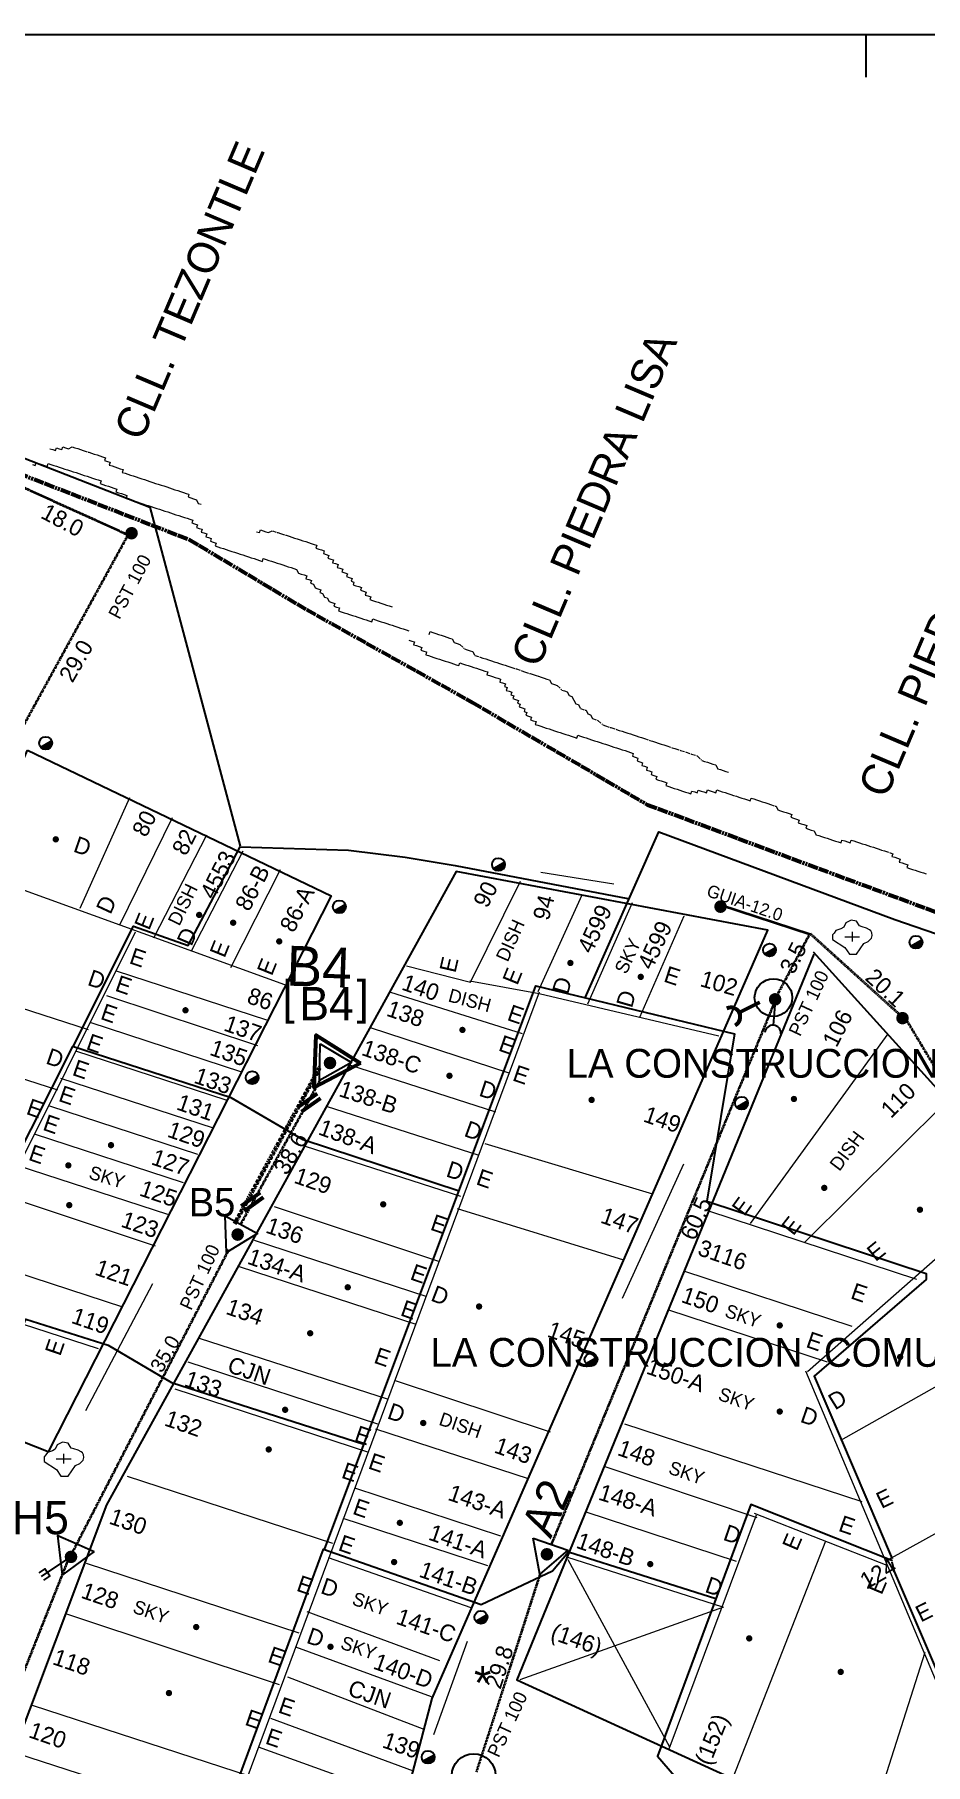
# Model space of a CAD drawing. Header units: millimetres. Extents: x 1234 to 13465, y -4218 to 5585.
# Drawn here: x 5141 to 6013, y 3851 to 5544 of the extents above; entities that cross this region are included whole.
import ezdxf

# ---------------------------------------------------------------- set-up
doc = ezdxf.new("R2010")
doc.units = ezdxf.units.MM
for name, pattern in [('TLSIGC_002', [0.8, 0.5, -0.3]), ('TLSIGC_004', [7, 4, -1, 1, -1]), ('TLSIGC_007', [28, 10, -1, 10, -1, 2, -1, 2, -1])]:
    doc.linetypes.add(name, pattern=pattern)
for name, color, linetype, lineweight in [('CABLE EXISTENTE AEREO SECUNDARIO', 82, 'TLSIGC_002', 40), ('CABLE EXISTENTE SUBTERRANEO SECUNDARIO', 82, 'Continuous', 40), ('CABLE PROYECTADO AEREO SECUNDARIO', 1, 'TLSIGC_002', 80), ('CAJA DE EMPALMES EXISTENTE PRINCIPAL', 82, 'Continuous', 30), ('CLASIFICACION TIPO RESIDENCIAL C', 156, 'Continuous', 9), ('CLASIFICACION TIPO RESIDENCIAL D', 156, 'Continuous', 9), ('CLASIFICACION TIPO RESIDENCIAL E', 156, 'Continuous', 9), ('CLIENTES RESIDENCIALES D', 82, 'TLSIGC_004', 9), ('CLIENTES RESIDENCIALES E', 82, 'TLSIGC_004', 9), ('CONEXION A TIERRA  DE TERMINAL EXISTENTE', 82, 'Continuous', 30), ('DATOS DE CARATULA', 160, 'Continuous', 5), ('DESMONTAJES', 1, 'Continuous', 60), ('DISTRITO', 42, 'TLSIGC_007', 60), ('LIMITE DE TERMINAL', 10, 'Continuous', 30), ('LINEAS DE ENERGIA DE BAJA TENSION', 102, 'TLSIGC_014', 20), ('LOTIFICACION 2003', 252, 'Continuous', 15), ('MARCOS CONSTRUCCION', 250, 'Continuous', 30), ('MEDIDAS ENTRE POSTES', 82, 'Continuous', 5), ('NOMBRE DE CALLES', 92, 'TLSIGC_017', 5), ('NUMEROS OFICIALES', 92, 'Continuous', 5), ('OBSTACULOS', 82, 'Continuous', 15), ('PLANIMETRIA 2003', 12, 'Continuous', 30), ('POSTE DE ENERGIA ELECTRICA', 82, 'Continuous', 30), ('POSTES EXISTENTES SECUNDARIOS', 82, 'Continuous', 30), ('RETENIDAS  DE VIOLIN PROYECTADAS PRINCIPALES', 1, 'Continuous', 60), ('RETENIDAS CON ANCLA EXISTENTESSECUNDARIAS', 82, 'Continuous', 30), ('RIOS', 161, 'TLSIGC_004', 20), ('TERMINAL EXISTENTE EN POSTE', 82, 'Continuous', 30), ('TERMINAL PROYECTADA EN POSTE', 1, 'Continuous', 60)]:
    doc.layers.add(name, color=color, linetype=linetype, lineweight=lineweight)
doc.linetypes.add('TLSIGC_014', pattern='A,8,["\\\\\\",Standard,S=1,R=0,X=-1,Y=-0.5],1', length=9)
doc.linetypes.add('TLSIGC_017', pattern='A,0.5,["=",Standard,S=1.6,R=0,X=-0.2,Y=-0.8],0.5', length=1)

msp = doc.modelspace()

# ---------------------------------------------------------------- hatches: boundary and pattern name
at = {"layer": 'CLIENTES RESIDENCIALES D'}
h = msp.add_hatch(color=256, dxfattribs=at)
edge = h.paths.add_edge_path()
edge.add_arc((5161.8, 4756), 3.12, 0, 360)
h = msp.add_hatch(color=256, dxfattribs=at)
edge = h.paths.add_edge_path()
edge.add_arc((5302.2, 4682), 3.12, 0, 360)
h = msp.add_hatch(color=256, dxfattribs=at)
edge = h.paths.add_edge_path()
edge.add_arc((5665.7, 4635), 3.12, 0, 360)
h = msp.add_hatch(color=256, dxfattribs=at)
edge = h.paths.add_edge_path()
edge.add_arc((5734.6, 4621.4), 3.12, 0, 360)
h = msp.add_hatch(color=256, dxfattribs=at)
edge = h.paths.add_edge_path()
edge.add_arc((5547.3, 4524.6), 3.12, 0, 360)
h = msp.add_hatch(color=256, dxfattribs=at)
edge = h.paths.add_edge_path()
edge.add_arc((5174.1, 4436.9), 3.12, 0, 360)
h = msp.add_hatch(color=256, dxfattribs=at)
edge = h.paths.add_edge_path()
edge.add_arc((5482.4, 4398.8), 3.12, 0, 360)
h = msp.add_hatch(color=256, dxfattribs=at)
edge = h.paths.add_edge_path()
edge.add_arc((5914.3, 4414.9), 3.12, 0, 360)
h = msp.add_hatch(color=256, dxfattribs=at)
edge = h.paths.add_edge_path()
edge.add_arc((5175, 4398), 3.12, 0, 360)
h = msp.add_hatch(color=256, dxfattribs=at)
edge = h.paths.add_edge_path()
edge.add_arc((5576.3, 4298.8), 3.12, 0, 360)
h = msp.add_hatch(color=256, dxfattribs=at)
edge = h.paths.add_edge_path()
edge.add_arc((5988.6, 4249.4), 3.12, 0, 360)
h = msp.add_hatch(color=256, dxfattribs=at)
edge = h.paths.add_edge_path()
edge.add_arc((5870.7, 4196), 3.12, 0, 360)
h = msp.add_hatch(color=256, dxfattribs=at)
edge = h.paths.add_edge_path()
edge.add_arc((5521.6, 4184.8), 3.12, 0, 360)
h = msp.add_hatch(color=256, dxfattribs=at)
edge = h.paths.add_edge_path()
edge.add_arc((5743.9, 4046.7), 3.12, 0, 360)
h = msp.add_hatch(color=256, dxfattribs=at)
edge = h.paths.add_edge_path()
edge.add_arc((5430.8, 3965.8), 3.12, 0, 360)
h = msp.add_hatch(color=256, dxfattribs=at)
edge = h.paths.add_edge_path()
edge.add_arc((5930.4, 3941.2), 3.12, 0, 360)
at = {"layer": 'CLIENTES RESIDENCIALES E'}
h = msp.add_hatch(color=256, dxfattribs=at)
edge = h.paths.add_edge_path()
edge.add_arc((5335.5, 4674.4), 3.12, 0, 360)
h = msp.add_hatch(color=256, dxfattribs=at)
edge = h.paths.add_edge_path()
edge.add_arc((5380.6, 4656.1), 3.12, 0, 360)
h = msp.add_hatch(color=256, dxfattribs=at)
edge = h.paths.add_edge_path()
edge.add_arc((5288.8, 4588.7), 3.12, 0, 360)
h = msp.add_hatch(color=256, dxfattribs=at)
edge = h.paths.add_edge_path()
edge.add_arc((5560, 4569.5), 3.12, 0, 360)
h = msp.add_hatch(color=256, dxfattribs=at)
edge = h.paths.add_edge_path()
edge.add_arc((5686.5, 4501), 3.12, 0, 360)
h = msp.add_hatch(color=256, dxfattribs=at)
edge = h.paths.add_edge_path()
edge.add_arc((5884.6, 4501.9), 3.12, 0, 360)
h = msp.add_hatch(color=256, dxfattribs=at)
edge = h.paths.add_edge_path()
edge.add_arc((5215.9, 4456.7), 3.12, 0, 360)
h = msp.add_hatch(color=256, dxfattribs=at)
edge = h.paths.add_edge_path()
edge.add_arc((6008, 4393.5), 3.12, 0, 360)
h = msp.add_hatch(color=256, dxfattribs=at)
edge = h.paths.add_edge_path()
edge.add_arc((5447.7, 4317.6), 3.12, 0, 360)
h = msp.add_hatch(color=256, dxfattribs=at)
edge = h.paths.add_edge_path()
edge.add_arc((5870.7, 4280.3), 3.12, 0, 360)
h = msp.add_hatch(color=256, dxfattribs=at)
edge = h.paths.add_edge_path()
edge.add_arc((5410.9, 4272.6), 3.12, 0, 360)
h = msp.add_hatch(color=256, dxfattribs=at)
edge = h.paths.add_edge_path()
edge.add_arc((5386.4, 4197.7), 3.12, 0, 360)
h = msp.add_hatch(color=256, dxfattribs=at)
edge = h.paths.add_edge_path()
edge.add_arc((5370.3, 4158.9), 3.12, 0, 360)
h = msp.add_hatch(color=256, dxfattribs=at)
edge = h.paths.add_edge_path()
edge.add_arc((5498.7, 4087.1), 3.12, 0, 360)
h = msp.add_hatch(color=256, dxfattribs=at)
edge = h.paths.add_edge_path()
edge.add_arc((5493.1, 4048.7), 3.12, 0, 360)
h = msp.add_hatch(color=256, dxfattribs=at)
edge = h.paths.add_edge_path()
edge.add_arc((5299.3, 3985.1), 3.12, 0, 360)
h = msp.add_hatch(color=256, dxfattribs=at)
edge = h.paths.add_edge_path()
edge.add_arc((5840.8, 3974), 3.12, 0, 360)
h = msp.add_hatch(color=256, dxfattribs=at)
edge = h.paths.add_edge_path()
edge.add_arc((5272.6, 3920.5), 3.12, 0, 360)
at = {"layer": 'POSTE DE ENERGIA ELECTRICA'}
for points in [[(5157.4, 4853.3), (5157.8, 4852.5), (5158, 4851.7), (5158.2, 4851.1), (5158.2, 4850.3), (5158.2, 4849.2), (5158, 4848.5), (5157.7, 4847.7), (5157.4, 4847), (5156.9, 4846.4), (5156.6, 4845.9), (5156, 4845.3), (5155.3, 4844.9), (5154.9, 4844.6), (5154.2, 4844.3), (5153.3, 4844), (5152.3, 4843.9), (5151.5, 4843.9), (5150.6, 4844), (5149.8, 4844.2), (5149.3, 4844.5), (5148.7, 4844.8), (5147.9, 4845.3), (5147.3, 4845.9), (5146.8, 4846.5), (5146.5, 4847)], [(5600.8, 4734.5), (5601.2, 4733.8), (5601.4, 4733), (5601.6, 4732.3), (5601.6, 4731.5), (5601.6, 4730.4), (5601.4, 4729.7), (5601.2, 4729), (5600.8, 4728.3), (5600.3, 4727.6), (5600, 4727.1), (5599.4, 4726.6), (5598.8, 4726.1), (5598.3, 4725.9), (5597.6, 4725.5), (5596.7, 4725.2), (5595.7, 4725.1), (5594.9, 4725.1), (5594, 4725.2), (5593.2, 4725.5), (5592.7, 4725.7), (5592.1, 4726), (5591.3, 4726.6), (5590.7, 4727.2), (5590.2, 4727.8), (5589.9, 4728.2)], [(5444.8, 4693.1), (5445.2, 4692.3), (5445.4, 4691.5), (5445.6, 4690.9), (5445.7, 4690.1), (5445.6, 4689), (5445.4, 4688.3), (5445.2, 4687.5), (5444.8, 4686.8), (5444.4, 4686.2), (5444, 4685.7), (5443.4, 4685.1), (5442.8, 4684.6), (5442.3, 4684.4), (5441.6, 4684), (5440.8, 4683.8), (5439.7, 4683.6), (5438.9, 4683.7), (5438.1, 4683.8), (5437.3, 4684), (5436.7, 4684.3), (5436.1, 4684.5), (5435.3, 4685.1), (5434.7, 4685.7), (5434.2, 4686.3), (5433.9, 4686.8)], [(6009.6, 4658.6), (6010, 4657.8), (6010.2, 4657), (6010.4, 4656.3), (6010.4, 4655.6), (6010.4, 4654.5), (6010.2, 4653.8), (6010, 4653), (6009.6, 4652.3), (6009.2, 4651.7), (6008.8, 4651.2), (6008.2, 4650.6), (6007.6, 4650.1), (6007.1, 4649.9), (6006.4, 4649.5), (6005.5, 4649.3), (6004.5, 4649.1), (6003.7, 4649.2), (6002.9, 4649.3), (6002, 4649.5), (6001.5, 4649.8), (6000.9, 4650), (6000.1, 4650.6), (5999.5, 4651.2), (5999, 4651.8), (5998.7, 4652.3)], [(5866.2, 4650.9), (5866.6, 4650.1), (5866.8, 4649.3), (5867, 4648.7), (5867, 4647.9), (5867, 4646.8), (5866.8, 4646.1), (5866.5, 4645.3), (5866.2, 4644.6), (5865.7, 4644), (5865.4, 4643.5), (5864.8, 4642.9), (5864.1, 4642.4), (5863.7, 4642.2), (5863, 4641.8), (5862.1, 4641.6), (5861.1, 4641.5), (5860.3, 4641.5), (5859.4, 4641.6), (5858.6, 4641.8), (5858.1, 4642.1), (5857.5, 4642.3), (5856.7, 4642.9), (5856.1, 4643.5), (5855.6, 4644.1), (5855.3, 4644.6)], [(5359.6, 4525.9), (5360, 4525.1), (5360.2, 4524.3), (5360.4, 4523.6), (5360.4, 4522.9), (5360.4, 4521.8), (5360.2, 4521.1), (5359.9, 4520.3), (5359.6, 4519.6), (5359.1, 4519), (5358.8, 4518.5), (5358.2, 4517.9), (5357.5, 4517.4), (5357.1, 4517.2), (5356.4, 4516.8), (5355.5, 4516.6), (5354.5, 4516.4), (5353.7, 4516.5), (5352.8, 4516.6), (5352, 4516.8), (5351.5, 4517.1), (5350.9, 4517.3), (5350.1, 4517.9), (5349.5, 4518.5), (5349, 4519.1), (5348.7, 4519.6)], [(5838.7, 4500.9), (5839.1, 4500.2), (5839.3, 4499.4), (5839.5, 4498.7), (5839.6, 4497.9), (5839.5, 4496.8), (5839.3, 4496.1), (5839.1, 4495.4), (5838.7, 4494.7), (5838.3, 4494), (5837.9, 4493.5), (5837.3, 4493), (5836.7, 4492.5), (5836.3, 4492.3), (5835.5, 4491.9), (5834.7, 4491.6), (5833.6, 4491.5), (5832.8, 4491.5), (5832, 4491.6), (5831.2, 4491.9), (5830.6, 4492.1), (5830, 4492.4), (5829.2, 4492.9), (5828.6, 4493.6), (5828.1, 4494.1), (5827.8, 4494.6)], [(5691.3, 4249.9), (5691.7, 4249.2), (5691.9, 4248.4), (5692.1, 4247.7), (5692.2, 4246.9), (5692.1, 4245.9), (5691.9, 4245.2), (5691.7, 4244.4), (5691.3, 4243.7), (5690.9, 4243.1), (5690.5, 4242.6), (5689.9, 4242), (5689.3, 4241.5), (5688.8, 4241.3), (5688.1, 4240.9), (5687.3, 4240.7), (5686.2, 4240.5), (5685.4, 4240.6), (5684.6, 4240.7), (5683.8, 4240.9), (5683.2, 4241.2), (5682.6, 4241.4), (5681.8, 4242), (5681.2, 4242.6), (5680.7, 4243.2), (5680.4, 4243.7)], [(5583.5, 3997.9), (5583.9, 3997.1), (5584.2, 3996.3), (5584.3, 3995.7), (5584.4, 3994.9), (5584.3, 3993.8), (5584.2, 3993.1), (5583.9, 3992.4), (5583.5, 3991.6), (5583.1, 3991), (5582.7, 3990.5), (5582.2, 3990), (5581.5, 3989.5), (5581.1, 3989.2), (5580.3, 3988.9), (5579.5, 3988.6), (5578.4, 3988.5), (5577.6, 3988.5), (5576.8, 3988.6), (5576, 3988.9), (5575.4, 3989.1), (5574.8, 3989.4), (5574.1, 3989.9), (5573.4, 3990.6), (5572.9, 3991.1), (5572.6, 3991.6)], [(5532, 3860.6), (5532.4, 3859.9), (5532.6, 3859), (5532.7, 3858.4), (5532.7, 3857.6), (5532.6, 3856.5), (5532.4, 3855.8), (5532.1, 3855.1), (5531.7, 3854.4), (5531.3, 3853.8), (5530.9, 3853.3), (5530.3, 3852.8), (5529.6, 3852.3), (5529.1, 3852.1), (5528.4, 3851.8), (5527.5, 3851.6), (5526.5, 3851.5), (5525.7, 3851.5), (5524.8, 3851.7), (5524, 3852), (5523.5, 3852.2), (5522.9, 3852.5), (5522.2, 3853.1), (5521.6, 3853.8), (5521.1, 3854.4), (5520.8, 3854.9)]]:
    msp.add_hatch(color=256, dxfattribs=at).paths.add_polyline_path(points)
at = {"layer": 'POSTES EXISTENTES SECUNDARIOS'}
h = msp.add_hatch(color=256, dxfattribs=at)
edge = h.paths.add_edge_path()
edge.add_arc((5236, 5055.6), 6.18, 0, 360)
h = msp.add_hatch(color=256, dxfattribs=at)
edge = h.paths.add_edge_path()
edge.add_arc((5812.7, 4690.1), 6.18, 0, 360)
h = msp.add_hatch(color=256, dxfattribs=at)
edge = h.paths.add_edge_path()
edge.add_arc((5866.2, 4599.4), 6.18, 0, 360)
h = msp.add_hatch(color=256, dxfattribs=at)
edge = h.paths.add_edge_path()
edge.add_arc((5990.9, 4581), 6.18, 0, 360)
h = msp.add_hatch(color=256, dxfattribs=at)
edge = h.paths.add_edge_path()
edge.add_arc((5430.3, 4537.1), 6.18, 0, 360)
h = msp.add_hatch(color=256, dxfattribs=at)
edge = h.paths.add_edge_path()
edge.add_arc((5339.9, 4369.2), 6.18, 0, 360)
h = msp.add_hatch(color=256, dxfattribs=at)
edge = h.paths.add_edge_path()
edge.add_arc((5176.7, 4053.8), 6.18, 0, 360)
h = msp.add_hatch(color=256, dxfattribs=at)
edge = h.paths.add_edge_path()
edge.add_arc((5642.7, 4056.3), 6.18, 0, 360)

# ---------------------------------------------------------------- linework, layer by layer
at = {"layer": 'CABLE EXISTENTE AEREO SECUNDARIO'}
for p, q in [((5647.5, 4066.6), (5865.4, 4595.6)), ((5993.9, 4580.5), (6220.2, 4203.4)), ((5343.3, 4379.9), (5421.1, 4521.2)), ((5330.9, 4354), (5178.3, 4058.8)), ((5039.6, 3711.7), (5174.6, 4052.2)), ((5573.9, 3843.5), (5636.8, 4038.5))]:
    msp.add_line(p, q, dxfattribs=at)
for points in [[(4941.1, 4439.5), (5103.4, 4818.4), (5232.6, 5053.8), (5114.4, 5107.3), (4950.9, 5063.2)], [(5867.6, 4602.3), (5900.4, 4663.8), (5991.2, 4581.7)]]:
    msp.add_lwpolyline(points, dxfattribs=at)
at = {"layer": 'CABLE EXISTENTE SUBTERRANEO SECUNDARIO'}
msp.add_lwpolyline([(5900.5, 4663), (5812.7, 4691.7), (5812.7, 4691.7)], dxfattribs=at)
at = {"layer": 'CABLE PROYECTADO AEREO SECUNDARIO'}
msp.add_line((5420.1, 4532.7), (5336.8, 4379.6), dxfattribs=at)
at = {"layer": 'CAJA DE EMPALMES EXISTENTE PRINCIPAL'}
for centre, radius in [((5864.5, 4601.1), 18.4), ((5571, 3839.7), 21.4)]:
    msp.add_circle(centre, radius, dxfattribs=at)
at = {"layer": 'CONEXION A TIERRA  DE TERMINAL EXISTENTE'}
msp.add_line((5147.7, 4034.6), (5174.6, 4052.4), dxfattribs=at)
msp.add_lwpolyline([(5150.1, 4030.9), (5156, 4034.9), (5151.1, 4042.2), (5145.2, 4038.2)], dxfattribs=at)
at = {"layer": 'DESMONTAJES'}
for p, q in [((5399.2, 4494.3), (5417.8, 4507.4)), ((5402.4, 4489.6), (5421.1, 4502.8)), ((5343.2, 4397.2), (5361.8, 4410.3)), ((5346.5, 4392.5), (5365.1, 4405.7))]:
    msp.add_line(p, q, dxfattribs=at)
at = {"layer": 'DISTRITO'}
msp.add_lwpolyline([(4193.8, 3506.8), (4512.9, 4207.1), (4546.8, 4192.4), (4625.5, 4369.2), (4300.7, 4511), (4459.4, 4849.6), (4308.1, 4916.2), (4464.3, 5341.6), (4748.8, 5244.4), (5088.4, 5128.7), (5292.5, 5049.4), (5407.4, 4980.8), (5569.8, 4890), (5741.1, 4789.9), (6040.3, 4678.7), (6160.9, 4494.7), (6748.1, 3221.7)], dxfattribs=at)
at = {"layer": 'LIMITE DE TERMINAL'}
for points in [[(4867.1, 5187.2), (5034.6, 5166.7), (5253.9, 5081.2), (5268, 5028.5), (5342.4, 4749.3)], [(5680.1, 4600.8), (5752.3, 4763.5), (5983.5, 4677.6), (6033.8, 4660.2), (6140.7, 4492.1), (6265, 4249), (6305.1, 4155.8), (6516.3, 3707), (6422.2, 3656.8)], [(5178.6, 4552.6), (5237.8, 4671.1), (5291.3, 4652.1), (5342.4, 4748.6), (5448.3, 4745.5), (5504, 4738.4), (5553, 4730.3), (5721.9, 4698.1)], [(5424.8, 4061), (5631.9, 4612.6), (5826.5, 4565.8), (5799.2, 4401.9), (6014.1, 4331.1), (6014.1, 4325.3), (5904.3, 4230.5), (5980.7, 4051.9)], [(5556.7, 4411.7), (5404, 4462), (5333.6, 4503.1), (5178.2, 4553.4), (5055.8, 4311.1)], [(4972.6, 3998.5), (5016.4, 4118.3), (5085, 4178.6), (5132.5, 4286.5), (5213, 4260.9), (5275.1, 4224.4), (5463.3, 4164)], [(5981.1, 4049.9), (5842.4, 4104.9), (5750.9, 3858.7), (5854.7, 3738.8), (5825.3, 3680.1), (5698.5, 3735.8), (5655.3, 3632.9), (5630.7, 3599.5), (5595.6, 3511.8), (5541.2, 3531.7), (5484, 3384.5), (5622.5, 3347.4), (5691.1, 3300.2), (5895.3, 3234.6), (5919.5, 3296), (5945.3, 3293.1)], [(5337.1, 3462.1), (5225.3, 3499.5), (5306.9, 3744.4), (5424, 4061.4), (5578.2, 4007.1), (5648.2, 4040), (5664, 4058.7), (5808.1, 4012.9)], [(5980.5, 4048.8), (5982.8, 4039.4), (6161.5, 3622.7)]]:
    msp.add_lwpolyline(points, dxfattribs=at)
at = {"layer": 'LINEAS DE ENERGIA DE BAJA TENSION'}
for p, q in [((5636.7, 4724), (5708.2, 4712.6)), ((5716.7, 4307), (5776.7, 4438.4)), ((5191.2, 4197), (5256.9, 4321.3)), ((5532, 3879.8), (5565.1, 3971.2))]:
    msp.add_line(p, q, dxfattribs=at)
at = {"layer": 'LOTIFICACION 2003'}
for p, q in [((5185.8, 4688.8), (5234.2, 4797)), ((5275.8, 4777.2), (5224.1, 4672)), ((5309.5, 4760.2), (5257.6, 4659.3)), ((5344.9, 4744.4), (5294.5, 4646.4)), ((5079.5, 4724.9), (5389.4, 4612.7)), ((5381.6, 4726.1), (5333, 4630.2)), ((5677, 4701.4), (5633.7, 4606.6)), ((5726.1, 4693.8), (5682.5, 4594.6)), ((5776.9, 4680.8), (5733.3, 4581.6)), ((5239.4, 4665.3), (5059.5, 4304.8)), ((5368.4, 4578.9), (5221.4, 4627)), ((5037.6, 4620.4), (5193.4, 4570)), ((5489.7, 4606.5), (5618.4, 4566.1)), ((5359.5, 4553.8), (5211.9, 4602.9)), ((5344, 4528.3), (5195.4, 4576.9)), ((5469.7, 4571.7), (5605.3, 4527.5)), ((5011.1, 4560.3), (5163.5, 4510.7)), ((5976.6, 4565.5), (5841.9, 4380)), ((5328.5, 4500.7), (5181.5, 4548.8)), ((5316.2, 4473.2), (5166.8, 4522.1)), ((5449.5, 4535.4), (5592.3, 4489.4)), ((5300.8, 4447.4), (5156.1, 4494.7)), ((5426.5, 4494.9), (5576, 4446.8)), ((6032.9, 4498.3), (5895, 4361.6)), ((5286.7, 4419.8), (5141.1, 4467.4)), ((5405.9, 4455.7), (5558, 4406.8)), ((5746.4, 4408.8), (5582.2, 4458)), ((5271.4, 4388.8), (5125.1, 4436.6)), ((5259.3, 4357.9), (5112.5, 4406.7)), ((6089.1, 4403.1), (5898, 4235)), ((5375.8, 4396.7), (5537.6, 4342.7)), ((5718, 4344), (5555.3, 4394.3)), ((5801, 4392.3), (6004.6, 4325.7)), ((5356.2, 4363.7), (5524.3, 4308.8)), ((4964.3, 4335), (5203.3, 4257.8)), ((5227.4, 4298.1), (5081.2, 4345.9)), ((5341.3, 4337.9), (5514.3, 4281.4)), ((5776.4, 4333.6), (5941.4, 4279.6)), ((5761.8, 4295.7), (5917.1, 4244.8)), ((6156, 4295.4), (5930.2, 4167.6)), ((5302.2, 4267.8), (5487.3, 4208.1)), ((5291.2, 4244.6), (5476.7, 4184)), ((6155.1, 3619.9), (5896.2, 4235.6)), ((5278.3, 4218.1), (5468.1, 4156.1)), ((5646.2, 4175.7), (5493.4, 4226.4)), ((5718.8, 4184), (5951, 4108.1)), ((5624.6, 4130), (5475.3, 4178.8)), ((6202.9, 4176.5), (5976.9, 4050.8)), ((5231.7, 4132.6), (5432.9, 4067.1)), ((5698.6, 4142.4), (5848.3, 4092.2)), ((5597.7, 4074.1), (5454.6, 4120.9)), ((5680.8, 4097.9), (5827.9, 4049.7)), ((5584.7, 4045.1), (5443.3, 4091.2)), ((5847.6, 4094.6), (5762, 3865.5)), ((5845.5, 4096.6), (5975.5, 4045.5)), ((5825, 3837.9), (5915.9, 4069.4)), ((5191.7, 4047.5), (5399.7, 3979.5)), ((5568.7, 4003.9), (5428.9, 4052.7)), ((5662, 4053.7), (5814.5, 4005)), ((5663.3, 4051.1), (5762.8, 3868)), ((5171.2, 3998.2), (5380.5, 3928.9)), ((5537.9, 3952.1), (5408.1, 4000)), ((5815.5, 4004.6), (5616.2, 3933.5)), ((5529.6, 3916.7), (5396.8, 3965.4)), ((5959.2, 3792), (6013.1, 3960.6)), ((5522.5, 3884.9), (5388.9, 3936)), ((5138.8, 3908.7), (5352, 3839.3)), ((5512.1, 3843.9), (5372.4, 3895.7)), ((5123.3, 3861.7), (5330.5, 3794.7)), ((5505.9, 3814.9), (5360.2, 3867.5))]:
    msp.add_line(p, q, dxfattribs=at)
for points in [[(5505.3, 4632.2), (5567.9, 4616.2), (5616.7, 4715.1)], [(5635, 4606.3), (5320.5, 3760.4), (5319.9, 3761.6)], [(5567.2, 4617.5), (5635.1, 4605.2), (5811, 4563.6)]]:
    msp.add_lwpolyline(points, dxfattribs=at)
at = {"layer": 'MARCOS CONSTRUCCION'}
msp.add_line((5955.2, 5501.8), (5955.2, 5543.6), dxfattribs=at)
msp.add_lwpolyline([(1359.5, 3245.7), (1359.5, 5543.6), (7375.7, 5543.6), (7375.7, 947.8), (1275.9, 947.8), (1275.9, 3245.7), (1443, 3245.7), (1443, 947.8), (1443, 1073.1), (3030.6, 1073.1), (3030.6, 947.8)], dxfattribs=at)
at = {"layer": 'OBSTACULOS'}
for p, q in [((5934.3, 4660.7), (5948.8, 4660.7)), ((5941.5, 4665.6), (5941.5, 4655.9)), ((5162.2, 4149.8), (5176.8, 4149.8)), ((5169.5, 4154.7), (5169.5, 4145))]:
    msp.add_line(p, q, dxfattribs=at)
for points in [[(5922.4, 4662.5), (5922.5, 4657.9), (5934.4, 4650.2), (5938.9, 4643.5), (5946, 4643.7), (5953.1, 4654.2), (5957.4, 4655.9), (5960.7, 4659.2), (5961.2, 4661.8), (5961, 4664.4), (5960, 4666.5), (5958.5, 4667.5), (5955.7, 4669), (5951.4, 4670.3), (5948.8, 4671.2), (5945.9, 4675.9), (5940.5, 4677), (5935.3, 4674.2), (5933.3, 4670.2), (5930.6, 4668.4), (5925.6, 4666.9), (5924, 4664.3), (5922.4, 4662.5)], [(5150.4, 4151.6), (5150.5, 4147), (5162.4, 4139.3), (5166.9, 4132.6), (5174, 4132.8), (5181.1, 4143.3), (5185.4, 4145), (5188.7, 4148.3), (5189.2, 4151), (5189, 4153.6), (5188, 4155.6), (5186.5, 4156.6), (5183.7, 4158.1), (5179.4, 4159.5), (5176.8, 4160.3), (5173.9, 4165), (5168.5, 4166.1), (5163.3, 4163.3), (5161.3, 4159.3), (5158.6, 4157.5), (5153.6, 4156), (5152, 4153.5), (5150.4, 4151.6)]]:
    msp.add_lwpolyline(points, dxfattribs=at)
at = {"layer": 'PLANIMETRIA 2003'}
for points in [[(5134.1, 4843.2), (5431.6, 4700.7), (5154.3, 4156.5), (4883.8, 4263.1), (5134.2, 4843.4)], [(4958.1, 3434.7), (5549.1, 3247.8), (5745.1, 3550.1), (5305, 3715.3), (5320, 3761.2), (5475.3, 3705.1), (5530.4, 3915.1), (5858.9, 4667), (5553.9, 4724.6), (5211.6, 4104.6), (4958.9, 3433.3)], [(5904, 4643.6), (5613.4, 3933.6), (5950.9, 3779.1), (5647.6, 3210.8), (6104.5, 3047.9), (6281.4, 3387.8), (6280.6, 3393.1), (6278.4, 3401.7), (6016.8, 3487.9)], [(5903.5, 4646), (6027.5, 4508.9), (6054.1, 4463.3), (6155.1, 4297.2), (6472.2, 3519.7)]]:
    msp.add_lwpolyline(points, dxfattribs=at)
at = {"layer": 'POSTE DE ENERGIA ELECTRICA'}
for centre in [(5151.9, 4850.1), (5595.3, 4731.4), (5439.4, 4689.9), (6004.1, 4655.4), (5860.7, 4647.7), (5354.1, 4522.7), (5833.3, 4497.8), (5685.9, 4246.8), (5578.1, 3994.7), (5526.4, 3857.8)]:
    msp.add_circle(centre, 6.3, dxfattribs=at)
at = {"layer": 'RETENIDAS  DE VIOLIN PROYECTADAS PRINCIPALES'}
msp.add_line((5831.1, 4586.5), (5851.2, 4596.7), dxfattribs=at)
msp.add_arc((5823, 4582.3), 9.11, 297, 116, dxfattribs=at)
at = {"layer": 'RETENIDAS CON ANCLA EXISTENTESSECUNDARIAS'}
msp.add_line((5864.6, 4574.1), (5866.1, 4593.6), dxfattribs=at)
msp.add_arc((5864, 4566.3), 7.87, 355, 175, dxfattribs=at)
at = {"layer": 'RIOS'}
for points in [[(5156.1, 5138.2), (5158.8, 5137.4), (5161.5, 5136.5), (5162.4, 5139.2), (5165.2, 5138.3), (5167.8, 5137.4), (5168.7, 5140.1), (5171.4, 5139.2), (5174.2, 5138.3), (5177.8, 5140.2), (5180.5, 5139.3), (5183.3, 5138.4), (5185.9, 5137.5), (5188.7, 5136.6), (5194.1, 5134.8), (5196.8, 5133.9), (5199.5, 5133.1), (5202.3, 5132.2), (5205, 5131.3), (5207.7, 5130.4), (5210.5, 5129.5), (5209.6, 5126.7), (5212.3, 5125.8), (5215, 5125), (5214.1, 5122.3), (5216.9, 5121.4), (5219.5, 5120.5), (5222.3, 5119.6), (5225, 5118.7), (5227.7, 5117.9), (5226.8, 5115.1), (5229.6, 5114.2), (5232.3, 5113.3), (5235, 5112.4), (5237.7, 5111.6), (5240.5, 5110.7), (5243.1, 5109.8), (5245.9, 5108.9), (5248.6, 5108), (5251.3, 5107.1), (5254, 5106.2), (5256.8, 5105.3), (5259.5, 5104.4), (5262.2, 5103.5), (5264.9, 5102.7), (5267.7, 5101.8), (5270.4, 5100.9), (5273, 5100), (5275.8, 5099.1), (5278.5, 5098.2), (5281.3, 5097.3), (5284, 5096.4), (5286.7, 5095.5), (5289.4, 5094.6), (5292.2, 5093.8), (5291.3, 5091.1), (5294, 5090.2), (5296.7, 5089.3), (5299.5, 5088.4), (5301.2, 5084.8), (5304, 5083.9)], [(5139, 5122.7), (5141.7, 5121.8), (5142.6, 5124.6), (5145.3, 5123.7), (5148, 5122.8), (5150.8, 5121.9), (5153.4, 5121), (5154.3, 5123.8), (5157.1, 5122.9), (5159.8, 5122), (5162.5, 5121.1), (5165.2, 5120.2), (5168, 5119.3), (5170.7, 5118.4), (5173.4, 5117.5), (5176.1, 5116.6), (5178.8, 5115.8), (5181.6, 5114.9), (5184.3, 5114), (5187, 5113.1), (5189.7, 5112.2), (5192.4, 5111.3), (5195.2, 5110.4), (5197.9, 5109.5), (5200.6, 5108.6), (5203.4, 5107.7), (5206.1, 5106.8), (5205.2, 5104.1), (5207.9, 5103.2), (5210.6, 5102.3), (5213.3, 5101.5), (5216.1, 5100.6), (5218.8, 5099.7), (5221.5, 5098.8), (5220.6, 5096), (5223.3, 5095.2), (5226.1, 5094.3), (5228.7, 5093.4), (5231.5, 5092.5), (5230.6, 5089.7), (5233.3, 5088.8), (5236, 5088), (5238.8, 5087), (5241.5, 5086.2), (5244.2, 5085.3), (5246.9, 5084.4), (5249.7, 5083.5), (5252.3, 5082.6), (5255.1, 5081.7), (5257.8, 5080.8), (5260.6, 5079.9), (5263.2, 5079.1), (5265.9, 5078.2), (5268.7, 5077.3), (5271.4, 5076.4), (5274.1, 5075.5), (5276.9, 5074.6), (5279.5, 5073.7), (5282.3, 5072.8), (5285, 5071.9), (5287.7, 5071.1), (5290.5, 5070.2), (5293.2, 5069.3), (5295.9, 5068.4), (5295, 5065.7), (5297.7, 5064.8), (5300.5, 5063.9), (5299.6, 5061.2), (5302.3, 5060.3), (5305, 5059.4), (5304.1, 5056.7), (5306.9, 5055.8), (5309.6, 5054.9), (5308.7, 5052.2), (5311.5, 5051.3), (5314.1, 5050.4), (5313.2, 5047.7), (5316, 5046.8), (5318.7, 5045.9), (5317.8, 5043.2), (5320.5, 5042.3), (5323.2, 5041.4), (5325.9, 5040.5), (5328.7, 5039.6), (5331.4, 5038.7), (5334.1, 5037.8), (5336.8, 5036.9), (5339.6, 5036), (5342.2, 5035.2), (5345, 5034.3), (5347.7, 5033.4), (5350.4, 5032.5), (5353.2, 5031.6), (5355.9, 5030.7), (5358.6, 5029.8), (5361.3, 5028.9), (5364.1, 5028), (5365, 5030.8), (5367.7, 5029.9), (5370.4, 5029), (5373.1, 5028.1), (5375.9, 5027.2), (5378.5, 5026.4), (5381.3, 5025.5), (5384, 5024.6), (5386.8, 5023.7), (5389.4, 5022.8), (5392.2, 5021.9), (5394.9, 5021), (5397.6, 5020.1), (5399.4, 5016.5), (5402.1, 5015.6), (5404.9, 5014.7), (5407.6, 5013.8), (5406.7, 5011.1), (5409.5, 5010.2), (5412.2, 5009.4), (5411.3, 5006.6), (5414, 5005.7), (5415.8, 5002.1), (5418.5, 5001.2), (5421.3, 5000.3), (5420.4, 4997.6), (5423.1, 4996.7), (5424.9, 4993.1), (5427.6, 4992.2), (5429.4, 4988.6), (5432.2, 4987.7), (5434.9, 4986.8), (5434, 4984.1), (5436.8, 4983.3), (5439.5, 4982.4), (5438.6, 4979.6), (5441.4, 4978.7), (5444.1, 4977.8), (5446.7, 4977), (5449.5, 4976.1), (5452.2, 4975.2), (5455, 4974.3), (5457.6, 4973.4), (5460.4, 4972.5), (5463.1, 4971.6), (5465.8, 4970.7), (5468.5, 4969.8), (5471.3, 4968.9), (5472.2, 4971.7), (5474.9, 4970.8), (5477.6, 4969.9), (5480.3, 4969), (5483, 4968.1), (5485.8, 4967.2), (5488.5, 4966.4), (5491.2, 4965.5), (5493.9, 4964.6), (5496.7, 4963.7), (5499.3, 4962.8), (5502.1, 4961.9), (5504.8, 4961), (5507.5, 4960.1)], [(5358.4, 5057.1), (5361.2, 5056.2), (5362.1, 5058.8), (5364.8, 5057.9), (5367.5, 5057.1), (5370.2, 5056.2), (5373.9, 5058), (5379.3, 5056.2), (5382, 5055.4), (5387.4, 5053.6), (5390.2, 5052.7), (5392.9, 5051.8), (5395.7, 5050.9), (5398.3, 5050), (5401.1, 5049.1), (5403.8, 5048.2), (5406.5, 5047.4), (5409.2, 5046.5), (5411.9, 5045.6), (5414.7, 5044.7), (5417.4, 5043.8), (5416.5, 5041), (5419.3, 5040.1), (5421.9, 5039.3), (5424.7, 5038.4), (5423.8, 5035.7), (5426.5, 5034.8), (5429.2, 5033.9), (5428.3, 5031.2), (5431.1, 5030.3), (5433.8, 5029.4), (5432.9, 5026.6), (5435.6, 5025.8), (5438.3, 5024.9), (5437.4, 5022.1), (5440.1, 5021.3), (5442.8, 5020.4), (5442, 5017.7), (5444.7, 5016.8), (5447.5, 5015.9), (5446.6, 5013.2), (5449.2, 5012.3), (5452.1, 5011.4), (5451.2, 5008.6), (5453.8, 5007.7), (5453, 5005.1), (5455.6, 5004.2), (5458.4, 5003.3), (5461.1, 5002.4), (5460.2, 4999.7), (5463, 4998.8), (5465.6, 4997.9), (5464.7, 4995.1), (5467.5, 4994.2), (5470.2, 4993.3), (5469.4, 4990.7), (5472, 4989.8), (5474.8, 4988.9), (5477.5, 4988), (5480.2, 4987.1), (5482.9, 4986.2), (5485.7, 4985.3), (5488.3, 4984.5), (5491.1, 4983.6)], [(5507.5, 4951), (5510.3, 4950.1), (5513, 4949.2), (5512.2, 4946.5), (5514.9, 4945.6), (5517.6, 4944.8), (5520.3, 4943.9), (5519.4, 4941.1), (5522.1, 4940.3), (5524.8, 4939.4), (5524, 4936.7), (5526.7, 4935.8), (5529.4, 4934.9), (5532.1, 4934), (5534.9, 4933.1), (5537.6, 4932.3), (5540.3, 4931.4), (5543, 4930.5), (5545.7, 4929.6), (5548.5, 4928.7), (5551.2, 4927.8), (5553.9, 4926.9), (5556.6, 4926), (5557.5, 4928.7), (5560.2, 4927.8), (5562.9, 4926.9), (5565.7, 4926), (5568.4, 4925.1), (5571.1, 4924.2), (5573.8, 4923.4), (5576.5, 4922.5), (5579.3, 4921.6), (5582, 4920.7), (5584.7, 4919.8), (5583.8, 4917.1), (5586.6, 4916.2), (5589.3, 4915.4), (5592, 4914.5), (5594.8, 4913.6), (5597.4, 4912.7), (5596.5, 4909.9), (5599.3, 4909), (5602, 4908.1), (5601.1, 4905.5), (5603.8, 4904.6), (5602.9, 4901.8), (5605.6, 4900.9), (5608.4, 4900), (5607.5, 4897.3), (5610.2, 4896.4), (5609.3, 4893.7), (5612, 4892.8), (5614.8, 4891.9), (5613.9, 4889.2), (5616.6, 4888.3), (5615.7, 4885.6), (5618.5, 4884.7), (5621.2, 4883.8), (5620.3, 4881.1), (5623, 4880.2), (5622.1, 4877.4), (5624.8, 4876.6), (5627.5, 4875.7), (5626.7, 4873), (5629.3, 4872.1), (5632.1, 4871.2), (5631.2, 4868.5), (5633.9, 4867.6), (5636.7, 4866.7), (5639.3, 4865.8), (5642.1, 4864.9), (5644.8, 4864), (5647.5, 4863.1), (5650.2, 4862.2), (5653, 4861.3), (5655.7, 4860.5), (5658.4, 4859.6), (5661.1, 4858.7), (5663.8, 4857.8), (5666.6, 4856.9), (5669.3, 4856), (5672.1, 4855.1), (5673, 4857.9), (5675.6, 4857), (5678.4, 4856.1), (5681.1, 4855.2), (5683.8, 4854.3), (5686.5, 4853.4), (5689.3, 4852.5), (5692, 4851.6), (5694.7, 4850.8), (5697.4, 4849.9), (5700.1, 4849), (5702.9, 4848.1), (5705.5, 4847.2), (5708.3, 4846.3), (5711, 4845.4), (5713.8, 4844.5), (5716.4, 4843.7), (5719.2, 4842.8), (5721.9, 4841.9), (5724.7, 4841), (5727.3, 4840.1), (5726.4, 4837.3), (5729.2, 4836.4), (5731.9, 4835.5), (5731, 4832.8), (5733.7, 4831.9), (5736.4, 4831), (5735.6, 4828.4), (5738.2, 4827.5), (5741, 4826.6), (5740.1, 4823.8), (5742.8, 4822.9), (5745.6, 4822.1), (5744.7, 4819.3), (5747.4, 4818.4), (5750.2, 4817.5), (5749.3, 4814.8), (5752, 4814), (5754.6, 4813.1), (5757.4, 4812.2), (5760.1, 4811.3), (5759.2, 4808.6), (5762, 4807.7), (5764.7, 4806.8), (5767.4, 4805.9), (5770.1, 4805), (5772.8, 4804.1), (5775.6, 4803.2), (5778.3, 4802.3), (5781, 4801.4), (5783.7, 4800.6), (5784.6, 4803.3), (5787.4, 4802.4), (5790, 4801.5), (5790.9, 4804.2), (5793.7, 4803.3), (5796.4, 4802.4), (5799.1, 4801.5), (5800, 4804.3), (5802.7, 4803.4), (5805.5, 4802.5), (5808.1, 4801.6), (5809, 4804.4), (5811.8, 4803.5), (5814.4, 4802.6), (5817.2, 4801.7), (5819.9, 4800.8), (5822.7, 4799.9), (5825.3, 4799), (5828.2, 4798.1), (5830.8, 4797.2), (5833.5, 4796.4), (5836.3, 4795.5), (5839, 4794.6), (5841.7, 4793.7), (5842.6, 4796.3), (5845.3, 4795.5), (5848, 4794.6), (5850.8, 4793.7), (5853.4, 4792.8), (5856.2, 4791.9), (5858.9, 4791), (5861.6, 4790.1), (5867.1, 4788.3), (5868.9, 4784.8), (5871.6, 4783.9), (5874.4, 4783), (5877.1, 4782.1), (5879.8, 4781.2), (5882.5, 4780.3), (5881.6, 4777.6), (5884.3, 4776.7), (5887.1, 4775.8), (5889.7, 4774.9), (5888.8, 4772.2), (5891.7, 4771.3), (5894.3, 4770.4), (5897.1, 4769.5), (5896.2, 4766.8), (5898.9, 4765.9), (5901.6, 4765.1), (5904.4, 4764.2), (5906.2, 4760.5), (5908.9, 4759.6), (5911.6, 4758.7), (5914.4, 4757.8), (5917, 4757), (5919.8, 4756.1), (5922.5, 4755.2), (5925.2, 4754.3), (5927.9, 4753.4), (5930.7, 4752.5), (5931.6, 4755.3), (5934.3, 4754.4), (5937.1, 4753.5), (5939.8, 4752.6), (5940.6, 4755.3), (5943.3, 4754.4), (5946, 4753.5), (5948.8, 4752.6), (5951.5, 4751.7), (5954.2, 4750.8), (5956.9, 4749.9), (5959.7, 4749), (5962.4, 4748.2), (5965, 4747.3), (5967.9, 4746.4), (5970.5, 4745.5), (5973.3, 4744.6), (5978.7, 4742.8), (5981.4, 4741.9), (5980.6, 4739.3), (5983.3, 4738.4), (5986, 4737.5), (5988.7, 4736.6), (5987.8, 4733.8), (5990.6, 4732.9), (5993.2, 4732.1), (5996, 4731.2), (5995.1, 4728.4), (5997.8, 4727.5), (6000.6, 4726.6), (6003.2, 4725.8), (6006, 4724.9), (6008.7, 4724), (6011.5, 4723.1), (6014.2, 4722.2)], [(5527.4, 4956.6), (5528.3, 4959.3), (5531.1, 4958.4), (5533.8, 4957.5), (5536.5, 4956.6), (5539.2, 4955.7), (5542, 4954.8), (5544.6, 4953.9), (5547.4, 4953), (5550.1, 4952.1), (5551.9, 4948.6), (5554.7, 4947.7), (5557.4, 4946.8), (5562, 4942.3), (5564.7, 4941.4), (5567.4, 4940.6), (5570.1, 4939.7), (5572, 4936), (5577.4, 4934.3), (5580, 4933.4), (5582.9, 4932.5), (5585.5, 4931.6), (5588.3, 4930.7), (5591, 4929.8), (5593.7, 4928.9), (5596.4, 4928), (5599.2, 4927.1), (5601.9, 4926.3), (5604.6, 4925.4), (5607.4, 4924.5), (5612.8, 4922.7), (5618.2, 4920.9), (5620.9, 4920), (5626.4, 4918.2), (5629.2, 4917.3), (5634.6, 4915.6), (5637.2, 4914.7), (5640, 4913.8), (5642.7, 4912.9), (5645.4, 4912), (5647.3, 4908.4), (5650, 4907.5), (5652.7, 4906.6), (5657.3, 4902.1), (5659.9, 4901.2), (5662.7, 4900.3), (5664.6, 4896.7), (5667.2, 4895.9), (5669.1, 4892.2), (5670.9, 4888.7), (5673.6, 4887.8), (5675.5, 4884.1), (5681, 4882.3), (5682.8, 4878.8), (5685.5, 4877.9), (5687.3, 4874.2), (5692.7, 4872.4), (5697.4, 4868), (5700, 4867.1), (5705.4, 4865.3), (5710.9, 4863.5), (5713.6, 4862.6), (5716.3, 4861.7), (5719.1, 4860.8), (5721.8, 4860), (5724.5, 4859.1), (5727.3, 4858.2), (5730, 4857.3), (5732.7, 4856.4), (5735.4, 4855.5), (5738.2, 4854.6), (5743.6, 4852.8), (5746.2, 4852), (5749, 4851.1), (5751.7, 4850.2), (5754.5, 4849.3), (5757.2, 4848.4), (5760, 4847.5), (5765.3, 4845.7), (5768.1, 4844.8), (5773.5, 4843), (5779, 4841.3), (5784.4, 4839.5), (5789.9, 4837.7), (5794.4, 4833.2), (5797.1, 4832.3), (5799.8, 4831.4), (5802.6, 4830.5), (5805.3, 4829.6), (5808, 4828.8), (5809.8, 4825.1), (5812.6, 4824.2), (5815.2, 4823.3), (5818, 4822.4), (5820.6, 4821.6)]]:
    msp.add_lwpolyline(points, dxfattribs=at)
at = {"layer": 'TERMINAL EXISTENTE EN POSTE'}
for points in [[(5420.7, 4556), (5451.4, 4537.5), (5420, 4520.1), (5420.3, 4538.1), (5420.7, 4556)], [(5327.7, 4387.4), (5359.3, 4370.4), (5328.9, 4351.5), (5328.2, 4369.5), (5327.7, 4387.4)], [(5199.3, 4059.1), (5168.3, 4036.2), (5163.9, 4074.6), (5181.7, 4066.8), (5199.3, 4059.1)], [(5629.3, 4072.1), (5663.1, 4060.2), (5635.9, 4036.8), (5632.6, 4054.5), (5629.3, 4072.1)]]:
    msp.add_lwpolyline(points, dxfattribs=at)
at = {"layer": 'TERMINAL PROYECTADA EN POSTE'}
msp.add_lwpolyline([(5460.2, 4537.1), (5414.8, 4513.1), (5416.7, 4564.4), (5438.5, 4550.7), (5460.2, 4537.1)], dxfattribs=at)

# ---------------------------------------------------------------- texts
at = {"layer": 'CABLE EXISTENTE AEREO SECUNDARIO'}
for rotation, p in [(62, (5224.1, 4970.4)), (65, (5890.6, 4562.3)), (65, (5294.3, 4294.2)), (65, (5595.5, 3856.5))]:
    msp.add_text('PST 100', height=13, rotation=rotation, dxfattribs=at).set_placement(p)
at = {"layer": 'CABLE PROYECTADO AEREO SECUNDARIO'}
msp.add_text('[     ]', height=32.59, dxfattribs=at).set_placement((5383.7, 4585.3))
at = {"layer": 'CLASIFICACION TIPO RESIDENCIAL C'}
for s, rotation, p in [('DISH', 64, (5282.8, 4670.4)), ('DISH', 66, (5604.3, 4635.2)), ('SKY', 65, (5720.4, 4623.1)), ('DISH', 345, (5545.2, 4597.5)), ('DISH', 53, (5929.1, 4430.4)), ('SKY', 343, (5193.2, 4424.3)), ('SKY', 341, (5815.9, 4289.1)), ('SKY', 341, (5809.4, 4207.7)), ('DISH', 341, (5536, 4183.3)), ('SKY', 341, (5760.7, 4135.6)), ('SKY', 341, (5450.9, 4007.4)), ('SKY', 341, (5236.2, 3999.5)), ('SKY', 341, (5439.6, 3964.3))]:
    msp.add_text(s, height=13.19, rotation=rotation, dxfattribs=at).set_placement(p)
at = {"layer": 'CLASIFICACION TIPO RESIDENCIAL D'}
for rotation, p in [(341, (5178, 4744.2)), (65, (5215.3, 4681.7)), (67, (5294.7, 4650.6)), (341, (5191.9, 4613.7)), (74, (5663.2, 4603.3)), (74, (5725.9, 4590.2)), (341, (5151.1, 4536.8)), (342, (5575.2, 4505.3)), (340, (5560.6, 4465.9)), (342, (5543, 4426.3)), (339, (5528, 4304.9)), (32, (5924.9, 4196.9)), (341, (5485.4, 4189.6)), (341, (5889.8, 4186.1)), (341, (5814.3, 4070.7)), (341, (5420.1, 4018.5)), (341, (5796.5, 4019.6)), (341, (5406.3, 3969.9))]:
    msp.add_text('D', height=16.2, rotation=rotation, dxfattribs=at).set_placement(p)
at = {"layer": 'CLASIFICACION TIPO RESIDENCIAL E'}
for s, height, rotation, p in [('E', 16.2, 68, (5253.2, 4666.2)), ('E', 16.2, 68, (5327, 4639.2)), ('E', 16.2, 341, (5232.8, 4635)), ('E', 16.2, 68, (5373.3, 4621.6)), ('E', 16.2, 77, (5553.1, 4624.6)), ('E', 16.2, 341, (5218.9, 4608.1)), ('E', 16.2, 68, (5613.7, 4612.4)), ('E', 16.2, 342, (5756.1, 4617)), ('E', 16.2, 341, (5204.6, 4580.4)), ('E', 16.2, 341, (5602.8, 4579.4)), ('E', 16.2, 341, (5190.6, 4550.9)), ('E', 16.2, 341, (5594.3, 4549.5)), ('E', 16.2, 341, (5177, 4525.6)), ('E', 16.2, 341, (5608.1, 4520.3)), ('E', 16.2, 341, (5163.5, 4500.2)), ('E', 16.2, 341, (5131.9, 4487.4)), ('E', 16.2, 341, (5148.1, 4471.9)), ('E', 16.2, 341, (5134.1, 4442.5)), ('E', 16.2, 341, (5572.4, 4418.6)), ('E', 16.2, 54, (5835.8, 4386.3)), ('E', 16.2, 341, (5527.6, 4374.2)), ('E', 16.2, 52, (5883.9, 4367.3)), ('E', 16.2, 39, (5964.5, 4342.1)), ('E', 16.2, 341, (5507.8, 4325.6)), ('E', 16.2, 341, (5939.1, 4307)), ('E', 16.2, 341, (5498.3, 4290.3)), ('E', 16.2, 71, (5166.1, 4249.5)), ('E', 16.2, 341, (5895.4, 4259.4)), ('E', 16.2, 341, (5472.3, 4244)), ('CJN', 16.24, 341, (5328.7, 4235.1)), ('E', 16.2, 341, (5453.1, 4167.4)), ('E', 16.2, 341, (5466.7, 4140.6)), ('E', 16.2, 341, (5440.5, 4131.5)), ('E', 16.2, 26, (5970.3, 4100.5)), ('E', 16.2, 341, (5451.5, 4096.1)), ('E', 16.2, 341, (5927.2, 4079.5)), ('E', 16.2, 341, (5437.4, 4060.5)), ('E', 16.2, 67, (5887.5, 4058.7)), ('E', 16.2, 341, (5396.5, 4020.9)), ('E', 16.2, 67, (5970.4, 4015.8)), ('E', 16.2, 26, (6008.8, 3989.5)), ('E', 16.2, 341, (5368.4, 3951.3)), ('CJN', 16.24, 341, (5446.6, 3918.6)), ('E', 16.2, 341, (5378.6, 3901.8)), ('E', 16.2, 341, (5346, 3889.7)), ('E', 16.2, 341, (5366, 3871.3))]:
    msp.add_text(s, height=height, rotation=rotation, dxfattribs=at).set_placement(p)
at = {"layer": 'DATOS DE CARATULA'}
for p in [(5661.9, 4522.7), (5528.6, 4239.8)]:
    msp.add_text('LA CONSTRUCCION  COMUNICARSE', height=28.183, dxfattribs=at).set_placement(p)
at = {"layer": 'MEDIDAS ENTRE POSTES'}
for s, height, rotation, p in [('18.0', 16.24, 332, (5146, 5071.1)), ('29.0', 16.24, 60, (5178.1, 4908.3)), ('GUIA-12.0', 12.18, 341, (5798.2, 4700.7)), ('3.5', 16.24, 64, (5884.5, 4623)), ('20.1', 16.24, 317, (5953.3, 4619.3)), ('38.6', 16.24, 60, (5388.2, 4426.3)), ('60.5', 16.24, 66, (5787.4, 4362.3)), ('35.0', 14.21, 60, (5265.7, 4233)), ('29.8', 16.24, 72, (5597.2, 3923.4))]:
    msp.add_text(s, height=height, rotation=rotation, dxfattribs=at).set_placement(p)
at = {"layer": 'NOMBRE DE CALLES'}
for s, p in [('CLL. TEZONTLE', (5246, 5144.6)), ('CLL. PIEDRA LISA', (5634.6, 4922.6)), ('CLL. PIEDRA BOLA', (5974.8, 4794.8))]:
    msp.add_text(s, height=30.441, rotation=67, dxfattribs=at).set_placement(p)
at = {"layer": 'NUMEROS OFICIALES'}
for s, rotation, p in [('80', 63, (5250.2, 4757.1)), ('82', 63, (5289.3, 4738.9)), ('4553', 63, (5316.8, 4696.1)), ('86-B', 63, (5351.1, 4684.5)), ('86-A', 63, (5394.8, 4663.7)), ('90', 63, (5584.3, 4687.8)), ('94', 76, (5644.5, 4675.7)), ('4599', 65, (5686.6, 4643.2)), ('4599', 65, (5745.5, 4627.2)), ('140', 341, (5499.4, 4609.2)), ('102', 344, (5791.7, 4612.5)), ('86', 341, (5347.9, 4596.2)), ('138', 341, (5484.6, 4583.6)), ('106', 63, (5926.3, 4551.4)), ('137', 341, (5325.3, 4569.1)), ('135', 341, (5311.5, 4545.3)), ('138-C', 341, (5460.1, 4545.2)), ('133', 341, (5296, 4518)), ('131', 341, (5279, 4491.9)), ('138-B', 342, (5438, 4504.9)), ('110', 45, (5979.6, 4482.2)), ('149', 341, (5736.1, 4480.1)), ('129', 341, (5270, 4465.2)), ('138-A', 340, (5417.9, 4467.5)), ('127', 341, (5254.3, 4438.2)), ('125', 341, (5242.7, 4407.7)), ('129', 341, (5394, 4420.1)), ('123', 341, (5224.6, 4377.2)), ('136', 341, (5366.3, 4371.4)), ('147', 341, (5694.2, 4381.1)), ('134-A', 341, (5348.4, 4340.9)), ('3116', 341, (5789.3, 4349.5)), ('121', 341, (5199, 4330.2)), ('150', 341, (5773.2, 4303.4)), ('134', 341, (5327.3, 4291.8)), ('119', 341, (5176, 4283)), ('145', 341, (5642, 4269.5)), ('133', 341, (5286.6, 4221.2)), ('150-A', 341, (5739, 4233.4)), ('132', 341, (5267.2, 4182.6)), ('143', 341, (5590.1, 4156.1)), ('148', 341, (5710.8, 4153.6)), ('143-A', 341, (5544.7, 4109.8)), ('148-A', 343, (5692.1, 4110)), ('130', 341, (5213, 4086.6)), ('141-A', 341, (5525.7, 4070.9)), ('148-B', 341, (5670.3, 4062.9)), ('141-B', 341, (5516.5, 4034.6)), ('124', 30, (5955.4, 4021.4)), ('128', 341, (5185.5, 4014)), ('141-C', 341, (5494, 3988.6)), ('(146)', 341, (5645.2, 3973.7)), ('118', 341, (5157.6, 3949)), ('140-D', 340, (5471.6, 3944.7)), ('(152)', 68, (5802.2, 3848.7)), ('120', 341, (5134.2, 3877.5)), ('139', 341, (5480.5, 3867.6))]:
    msp.add_text(s, height=16.24, rotation=rotation, dxfattribs=at).set_placement(p)
at = {"layer": 'TERMINAL EXISTENTE EN POSTE'}
for s, height, p in [('B4', 32.59, (5400.3, 4579)), ('B5', 27.86, (5292, 4386.9)), ('H5', 32.59, (5118.9, 4075.9))]:
    msp.add_text(s, height=height, dxfattribs=at).set_placement(p)
msp.add_text('A2', height=32.59, rotation=66, dxfattribs=at).set_placement((5646.4, 4070.7))
at = {"layer": 'TERMINAL PROYECTADA EN POSTE'}
msp.add_text('B4', height=39.11, rotation=358, dxfattribs=at).set_placement((5387.2, 4612.9))
msp.add_text('*', height=32.6, dxfattribs=at).set_placement((5571.3, 3914.3))

doc.saveas('drawing.dxf')
